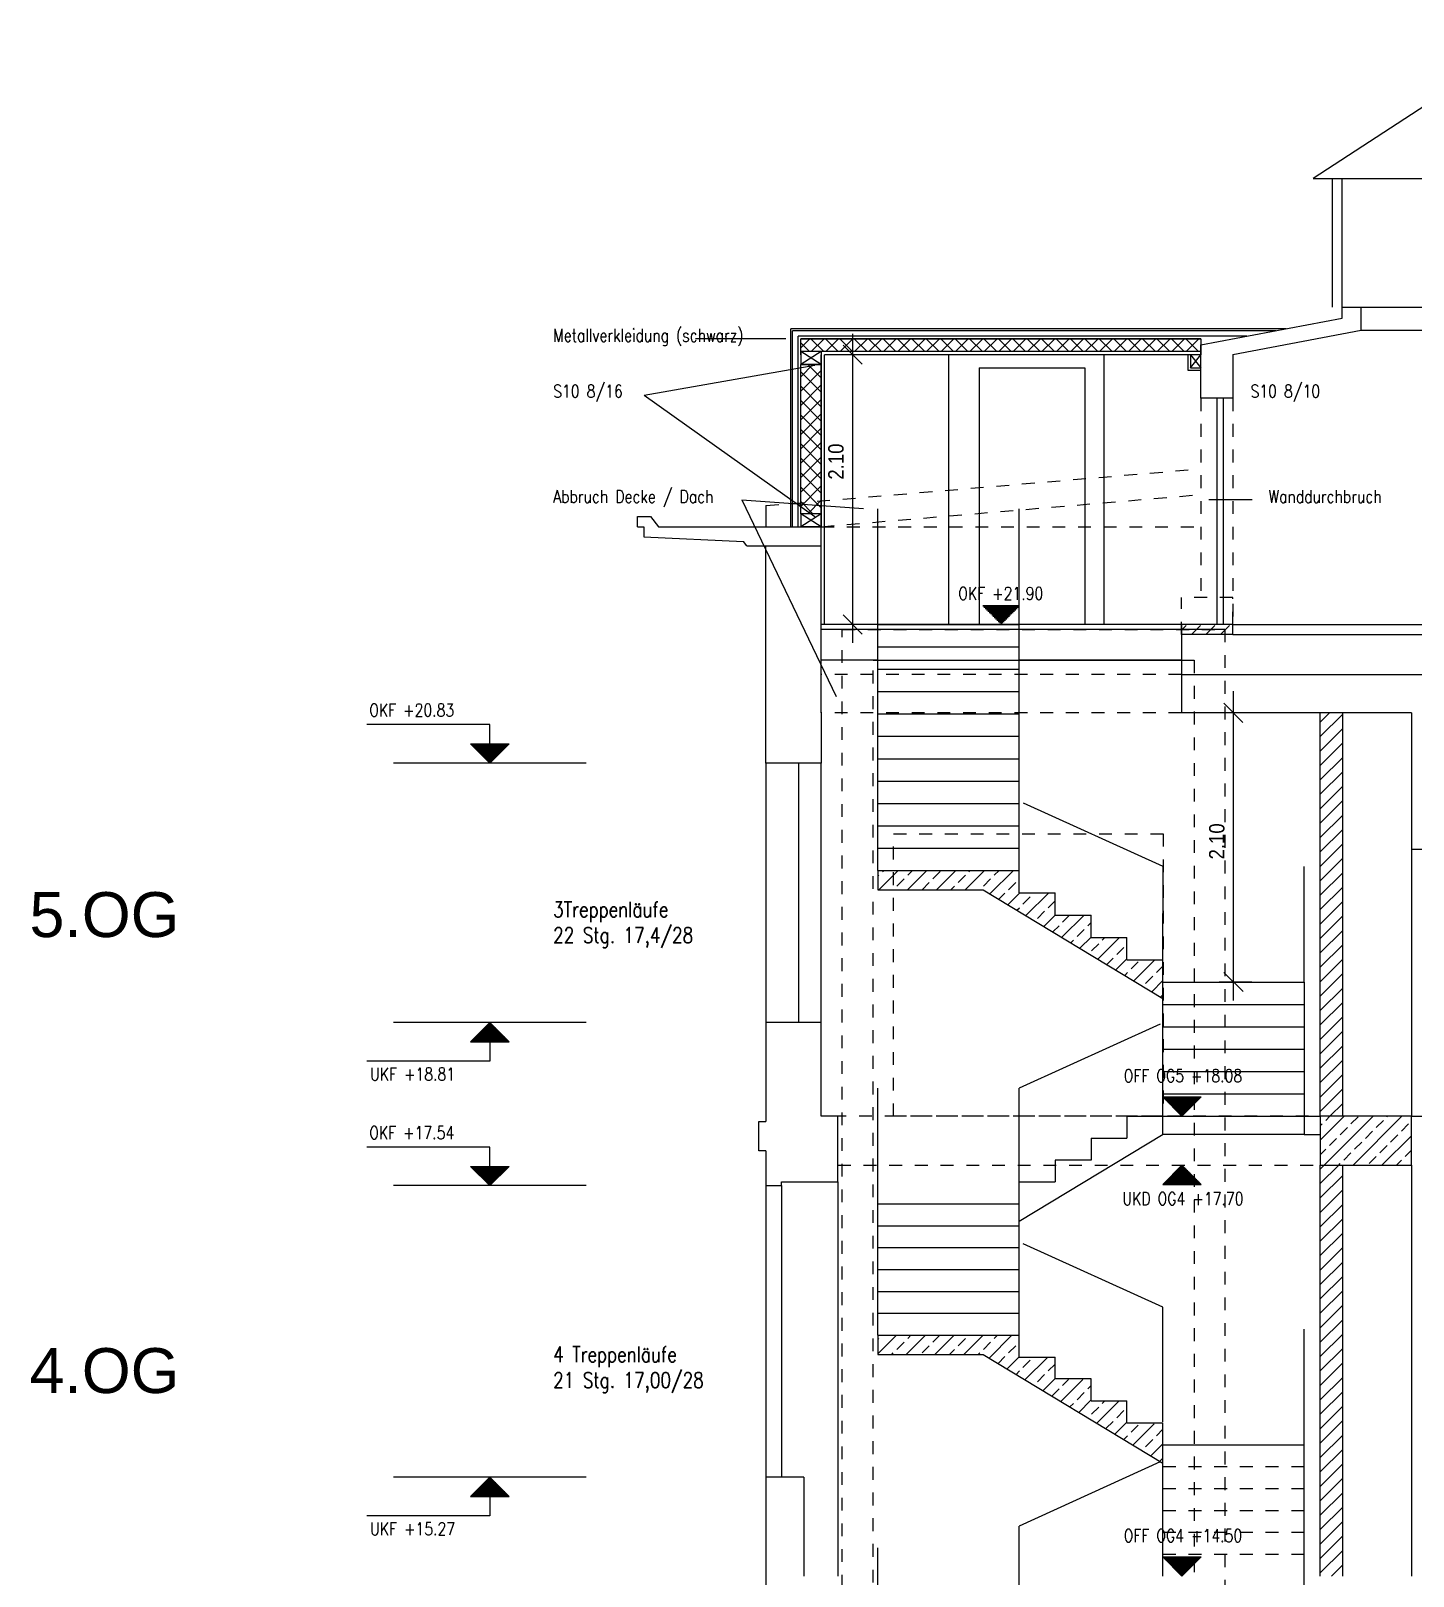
# Model space of a CAD drawing. Header units: metres. Extents: x -3551 to -3431, y -171 to 134.
# Drawn here: x -3517.91 to -3507.15, y 118.78 to 130.81 of the extents above; entities that cross this region are included whole.
import ezdxf
from ezdxf.enums import TextEntityAlignment as Align

# ---------------------------------------------------------------- set-up
doc = ezdxf.new("R2010")
doc.units = ezdxf.units.M
doc.header["$LTSCALE"] = 0.01
for name, pattern in [('DASHED', [0]), ('DOT', [0]), ('STRICHLINIE', [0.75, 0.5, -0.25])]:
    doc.linetypes.add(name, pattern=pattern)
for name, color, linetype in [('A_abriss', 44, 'STRICHLINIE'), ('A_ansicht', 9, 'CONTINUOUS'), ('A_Aufzug', 3, 'CONTINUOUS'), ('A_bemaßung', 7, 'CONTINUOUS'), ('A_FUßBODEN', 2, 'CONTINUOUS'), ('A_NEU_BEMAßUNG', 2, 'CONTINUOUS'), ('A_poly', 255, 'CONTINUOUS'), ('A_schraffur', 10, 'CONTINUOUS'), ('A_STB', 4, 'CONTINUOUS'), ('A_text', 2, 'CONTINUOUS'), ('A_treppe', 3, 'CONTINUOUS'), ('A_treppe_V2', 3, 'CONTINUOUS'), ('A_TROCKENBAU', 2, 'CONTINUOUS'), ('A_türen', 9, 'CONTINUOUS'), ('A_verdeckt', 8, 'CONTINUOUS'), ('A_wände', 6, 'CONTINUOUS')]:
    doc.layers.add(name, color=color, linetype=linetype)
doc.styles.add('ARIAL', font='ARIAL.TTF')
doc.styles.add('BOLDSIMP_FNT', font='TXT', dxfattribs={"height": 1})
doc.styles.add('SIMPLEX', font='simplex.shx', dxfattribs={"width": 0.8, "height": 0.1})

# ---------------------------------------------------------------- blocks, each defined once
blk = doc.blocks.new('G2_1')
at = {"layer": 'A_bemaßung', "color": 7, "linetype": 'Continuous'}
for points in [[(0, 0), (-0.15, 0.15), (0.15, 0.15), (0, 0)], [(-0.14, 0.14), (-0.14, 0.15)], [(-0.13, 0.13), (-0.13, 0.15)], [(-0.12, 0.12), (-0.12, 0.15)], [(-0.11, 0.11), (-0.11, 0.15)], [(-0.1, 0.1), (-0.1, 0.15)], [(-0.09, 0.09), (-0.09, 0.15)], [(-0.08, 0.08), (-0.08, 0.15)], [(-0.07, 0.07), (-0.07, 0.15)], [(-0.06, 0.06), (-0.06, 0.15)], [(-0.05, 0.05), (-0.05, 0.15)], [(-0.04, 0.04), (-0.04, 0.15)], [(-0.03, 0.03), (-0.03, 0.15)], [(-0.02, 0.02), (-0.02, 0.15)], [(-0.01, 0.01), (-0.01, 0.15)], [(0, 0), (0, 0.15)], [(0.01, 0.01), (0.01, 0.15)], [(0.02, 0.02), (0.02, 0.15)], [(0.03, 0.03), (0.03, 0.15)], [(0.04, 0.04), (0.04, 0.15)], [(0.05, 0.05), (0.05, 0.15)], [(0.06, 0.06), (0.06, 0.15)], [(0.07, 0.07), (0.07, 0.15)], [(0.08, 0.08), (0.08, 0.15)], [(0.09, 0.09), (0.09, 0.15)], [(0.1, 0.1), (0.1, 0.15)], [(0.11, 0.11), (0.11, 0.15)], [(0.12, 0.12), (0.12, 0.15)], [(0.13, 0.13), (0.13, 0.15)], [(0.14, 0.14), (0.14, 0.15)]]:
    blk.add_lwpolyline(points, dxfattribs=at)
blk = doc.blocks.new('SLASH1')
at = {"layer": 'A_bemaßung', "color": 2, "linetype": 'Continuous'}
for p, q in [((0.07663, 0.07663), (-0.07319, -0.07319)), ((0, -0.14068), (0, 0.11466))]:
    blk.add_line(p, q, dxfattribs=at)
blk = doc.blocks.new('A$C5F7265A0')
at = {"layer": 'A_bemaßung', "color": 7, "rotation": 90}
blk.add_blockref('SLASH1', (0.115, 0.073), dxfattribs=at)

msp = doc.modelspace()

# ---------------------------------------------------------------- hatches: boundary and pattern name
at = {"layer": 'A_schraffur'}
h = msp.add_hatch(dxfattribs=at)
h.set_pattern_fill('ANSI37', color=256, scale=0.025, style=0)
h.paths.add_polyline_path([(-3511.91666, 128.41307), (-3508.80169, 128.41307), (-3508.80169, 128.31304), (-3511.91666, 128.31304)])
h.paths.add_polyline_path([(-3511.91666, 128.21307), (-3511.75666, 128.21307), (-3511.75667, 127.05007), (-3511.91667, 127.05007)])
at = {"layer": 'A_schraffur', "linetype": 'Continuous'}
h = msp.add_hatch(dxfattribs=at)
h.set_pattern_fill('ANSI31', color=256, scale=0.025, style=0)
h.paths.add_polyline_path([(-3508.95169, 126.18007), (-3508.55169, 126.18007), (-3508.55169, 126.11007), (-3508.95169, 126.11007)])
at = {"layer": 'A_schraffur'}
h = msp.add_hatch(dxfattribs=at)
h.set_pattern_fill('ANSI31', color=256, scale=0.025, style=0)
h.paths.add_polyline_path([(-3507.69613, 125.50007), (-3507.87113, 125.50007), (-3507.87113, 122.36007), (-3507.69613, 122.36007)])
h = msp.add_hatch(dxfattribs=at)
h.set_pattern_fill('ANSI33', color=10, scale=0.025, style=0)
h.paths.add_polyline_path([(-3509.37596, 123.75207), (-3509.65596, 123.75207), (-3509.65596, 123.92607), (-3509.93596, 123.92607), (-3509.93596, 124.10007), (-3510.2161, 124.10007), (-3510.2161, 124.27407), (-3511.31609, 124.27407), (-3511.31609, 124.12407), (-3510.4961, 124.12407), (-3509.09614, 123.2771), (-3509.09614, 123.57807), (-3509.37596, 123.57807)])
h = msp.add_hatch(dxfattribs=at)
h.set_pattern_fill('ANSI33', color=256, scale=0.025, style=0)
h.paths.add_polyline_path([(-3507.87113, 122.36007), (-3507.87113, 121.98007), (-3507.16168, 121.98007), (-3507.16168, 122.36007)])
h = msp.add_hatch(dxfattribs=at)
h.set_pattern_fill('ANSI31', color=256, scale=0.025, style=0)
h.paths.add_polyline_path([(-3507.87113, 118.78007), (-3507.69613, 118.78007), (-3507.69613, 121.98007), (-3507.87113, 121.98007)])
h = msp.add_hatch(dxfattribs=at)
h.set_pattern_fill('ANSI33', color=10, scale=0.025, style=0)
h.set_pattern_definition([(45, (-1e-12, 7.1696), (-0.1122532015, 0.1122532015), []), (45, (0.11225, 7.1696), (-0.1122532015, 0.1122532015), [0.079375, -0.0396875])])
h.paths.add_polyline_path([(-3509.09615, 119.6586), (-3509.09615, 119.96597), (-3509.37615, 119.96597), (-3509.37615, 120.13837), (-3509.65615, 120.13837), (-3509.65615, 120.31077), (-3509.93615, 120.31077), (-3509.93615, 120.48317), (-3510.21615, 120.48317), (-3510.21616, 120.65557), (-3511.31609, 120.65557), (-3511.31609, 120.50557), (-3510.4961, 120.50557)])

# ---------------------------------------------------------------- linework, layer by layer
at = {"layer": 'A_abriss'}
for p, q in [((-3508.80169, 127.95007), (-3508.80169, 126.40007)), ((-3508.55169, 127.95007), (-3508.55169, 126.18807, 0)), ((-3508.95169, 125.80007), (-3511.75667, 125.80007)), ((-3508.95169, 125.50007), (-3511.75667, 125.50007)), ((-3507.16168, 122.36007), (-3511.62667, 122.36007)), ((-3511.62667, 121.98007), (-3507.16168, 121.98007))]:
    msp.add_line(p, q, dxfattribs=at)
at = {"layer": 'A_abriss', "linetype": 'STRICHLINIE'}
for p, q in [((-3512.18667, 127.11441), (-3508.81855, 127.39936)), ((-3511.75667, 126.95007), (-3508.80169, 127.20007)), ((-3508.95169, 126.11007), (-3508.95169, 126.40007)), ((-3508.55169, 126.40007), (-3508.95169, 126.40007)), ((-3508.55169, 126.18807, 0), (-3508.55169, 126.40007))]:
    msp.add_line(p, q, dxfattribs=at)
at = {"layer": 'A_abriss', "linetype": 'Continuous'}
msp.add_line((-3512.18667, 127.11441), (-3512.18667, 126.95007), dxfattribs=at)
at = {"layer": 'A_ansicht', "linetype": 'Continuous'}
for p, q in [((-3506.16669, 130.81007), (-3507.92669, 129.66007)), ((-3507.92669, 129.66007), (-3503.40669, 129.66007)), ((-3507.77669, 128.66007), (-3507.77669, 129.66007)), ((-3507.70169, 128.66007), (-3507.70169, 129.66007)), ((-3507.55169, 128.66007), (-3503.78169, 128.66007)), ((-3507.55169, 128.48007), (-3503.78169, 128.48007))]:
    msp.add_line(p, q, dxfattribs=at)
at = {"layer": 'A_ansicht'}
for p, q in [((-3511.99453, 126.95007), (-3511.99453, 128.49095, 0)), ((-3508.13755, 128.4909, 0), (-3511.99453, 128.49095, 0)), ((-3508.2165, 128.4759, 0), (-3511.97953, 128.47595, 0)), ((-3511.97953, 126.95007), (-3511.97953, 128.47595, 0)), ((-3510.76542, 128.28806, 0), (-3510.76542, 126.18807, 0)), ((-3509.55647, 128.28805, 0), (-3509.55649, 126.18805, 0)), ((-3510.52674, 128.18807, 0), (-3510.52674, 126.18807, 0)), ((-3510.52674, 128.18807, 0), (-3509.7028, 128.18806, 0)), ((-3509.7028, 128.18806, 0), (-3509.70282, 126.18805, 0)), ((-3511.31609, 126.18807), (-3511.31609, 127.08807)), ((-3510.2161, 126.18807), (-3510.2161, 127.08807)), ((-3509.09289, 124.30407), (-3510.18115, 124.79786, 0)), ((-3509.09614, 123.57807, 0), (-3509.09289, 124.30407)), ((-3507.99616, 123.40407, 0), (-3507.99616, 124.30407, 0)), ((-3509.1163, 123.07747, 0), (-3510.21603, 122.57847, 0)), ((-3511.31609, 121.67857), (-3511.31609, 122.57857)), ((-3510.21603, 121.67847, 0), (-3510.21603, 122.57847, 0)), ((-3507.99614, 122.36131, 0), (-3507.87113, 122.36007)), ((-3507.99614, 122.21847, 0), (-3507.87113, 122.21847)), ((-3509.09599, 120.87357, 0), (-3510.18425, 121.36736, 0)), ((-3509.09609, 119.98125), (-3509.09599, 120.87357, 0)), ((-3507.99614, 119.80297, 0), (-3507.99614, 120.70297, 0)), ((-3509.11628, 119.66897, 0), (-3510.21601, 119.16997, 0)), ((-3510.21601, 118.26997, 0), (-3510.21601, 119.16997, 0)), ((-3511.31609, 118.09997), (-3511.31609, 118.99997))]:
    msp.add_line(p, q, dxfattribs=at)
at = {"layer": 'A_ansicht', "color": 9, "linetype": 'Continuous'}
for p, q in [((-3512.18667, 125.11007), (-3512.18667, 123.09007)), ((-3511.93166, 123.09007), (-3511.93166, 125.11007)), ((-3511.75667, 123.09007), (-3511.75667, 125.11007)), ((-3507.16168, 124.44007), (-3507.16168, 122.36007)), ((-3512.18667, 121.82007), (-3512.18667, 119.55007)), ((-3512.06668, 121.82007), (-3512.06668, 119.55007)), ((-3511.62667, 121.85007), (-3511.62667, 118.78007))]:
    msp.add_line(p, q, dxfattribs=at)
at = {"layer": 'A_Aufzug', "color": 7, "linetype": 'Continuous'}
for p, q in [((-3508.61289, 126.15004), (-3511.59289, 126.15004)), ((-3511.35289, 125.91007), (-3508.85289, 125.91007))]:
    msp.add_line(p, q, dxfattribs=at)
at = {"layer": 'A_bemaßung', "color": 7, "linetype": 'Continuous'}
for p, q in [((-3513.58667, 125.11007), (-3515.08667, 125.11007)), ((-3513.58667, 123.09007), (-3515.08667, 123.09007)), ((-3513.58667, 121.82007), (-3515.08667, 121.82007)), ((-3513.58667, 119.55007), (-3515.08667, 119.55007))]:
    msp.add_line(p, q, dxfattribs=at)
at = {"layer": 'A_bemaßung', "color": 7, "linetype": 'Continuous', "elevation": 0}
for points in [[(-3510.49418, 126.32807), (-3510.49418, 126.33807)], [(-3510.48418, 126.31807), (-3510.48418, 126.33807)], [(-3510.47418, 126.30807), (-3510.47418, 126.33807)], [(-3510.46418, 126.29807), (-3510.46418, 126.33807)], [(-3510.45418, 126.28807), (-3510.45418, 126.33807)], [(-3510.44418, 126.27807), (-3510.44418, 126.33807)], [(-3510.43418, 126.26807), (-3510.43418, 126.33807)], [(-3510.42418, 126.25807), (-3510.42418, 126.33807)], [(-3510.41418, 126.24807), (-3510.41418, 126.33807)], [(-3510.40418, 126.23807), (-3510.40418, 126.33807)], [(-3510.39418, 126.22807), (-3510.39418, 126.33807)], [(-3510.38418, 126.21807), (-3510.38418, 126.33807)], [(-3510.37418, 126.20807), (-3510.37418, 126.33807)], [(-3510.36418, 126.19807), (-3510.36418, 126.33807)], [(-3510.35418, 126.18807), (-3510.35418, 126.33807)], [(-3510.34418, 126.19807), (-3510.34418, 126.33807)], [(-3510.33418, 126.20807), (-3510.33418, 126.33807)], [(-3510.32418, 126.21807), (-3510.32418, 126.33807)], [(-3510.31418, 126.22807), (-3510.31418, 126.33807)], [(-3510.30418, 126.23807), (-3510.30418, 126.33807)], [(-3510.29418, 126.24807), (-3510.29418, 126.33807)], [(-3510.28418, 126.25807), (-3510.28418, 126.33807)], [(-3510.27418, 126.26807), (-3510.27418, 126.33807)], [(-3510.26418, 126.27807), (-3510.26418, 126.33807)], [(-3510.25418, 126.28807), (-3510.25418, 126.33807)], [(-3510.24418, 126.29807), (-3510.24418, 126.33807)], [(-3510.23418, 126.30807), (-3510.23418, 126.33807)], [(-3510.22418, 126.31807), (-3510.22418, 126.33807)], [(-3510.21418, 126.32807), (-3510.21418, 126.33807)]]:
    msp.add_lwpolyline(points, dxfattribs=at)
at = {"layer": 'A_bemaßung', "color": 7, "linetype": 'Continuous'}
for points in [[(-3514.33667, 125.11007), (-3514.48667, 125.26007), (-3514.18667, 125.26007), (-3514.33667, 125.11007), (-3514.33667, 125.41007), (-3515.2938, 125.41007)], [(-3514.47667, 125.25007), (-3514.47667, 125.26007)], [(-3514.46667, 125.24007), (-3514.46667, 125.26007)], [(-3514.45667, 125.23007), (-3514.45667, 125.26007)], [(-3514.44667, 125.22007), (-3514.44667, 125.26007)], [(-3514.43667, 125.21007), (-3514.43667, 125.26007)], [(-3514.42667, 125.20007), (-3514.42667, 125.26007)], [(-3514.41667, 125.19007), (-3514.41667, 125.26007)], [(-3514.40667, 125.18007), (-3514.40667, 125.26007)], [(-3514.39667, 125.17007), (-3514.39667, 125.26007)], [(-3514.38667, 125.16007), (-3514.38667, 125.26007)], [(-3514.37667, 125.15007), (-3514.37667, 125.26007)], [(-3514.36667, 125.14007), (-3514.36667, 125.26007)], [(-3514.35667, 125.13007), (-3514.35667, 125.26007)], [(-3514.34667, 125.12007), (-3514.34667, 125.26007)], [(-3514.33667, 125.11007), (-3514.33667, 125.26007)], [(-3514.32667, 125.12007), (-3514.32667, 125.26007)], [(-3514.31667, 125.13007), (-3514.31667, 125.26007)], [(-3514.30667, 125.14007), (-3514.30667, 125.26007)], [(-3514.29667, 125.15007), (-3514.29667, 125.26007)], [(-3514.28667, 125.16007), (-3514.28667, 125.26007)], [(-3514.27667, 125.17007), (-3514.27667, 125.26007)], [(-3514.26667, 125.18007), (-3514.26667, 125.26007)], [(-3514.25667, 125.19007), (-3514.25667, 125.26007)], [(-3514.24667, 125.20007), (-3514.24667, 125.26007)], [(-3514.23667, 125.21007), (-3514.23667, 125.26007)], [(-3514.22667, 125.22007), (-3514.22667, 125.26007)], [(-3514.21667, 125.23007), (-3514.21667, 125.26007)], [(-3514.20667, 125.24007), (-3514.20667, 125.26007)], [(-3514.19667, 125.25007), (-3514.19667, 125.26007)], [(-3514.33667, 123.09007), (-3514.48667, 122.94007), (-3514.18667, 122.94007), (-3514.33667, 123.09007), (-3514.33667, 122.79007), (-3515.2938, 122.79007)], [(-3514.35667, 123.07007), (-3514.35667, 122.94007)], [(-3514.34667, 123.08007), (-3514.34667, 122.94007)], [(-3514.33667, 123.09007), (-3514.33667, 122.94007)], [(-3514.32667, 123.08007), (-3514.32667, 122.94007)], [(-3514.31667, 123.07007), (-3514.31667, 122.94007)], [(-3514.47667, 122.95007), (-3514.47667, 122.94007)], [(-3514.46667, 122.96007), (-3514.46667, 122.94007)], [(-3514.45667, 122.97007), (-3514.45667, 122.94007)], [(-3514.44667, 122.98007), (-3514.44667, 122.94007)], [(-3514.43667, 122.99007), (-3514.43667, 122.94007)], [(-3514.42667, 123.00007), (-3514.42667, 122.94007)], [(-3514.41667, 123.01007), (-3514.41667, 122.94007)], [(-3514.40667, 123.02007), (-3514.40667, 122.94007)], [(-3514.39667, 123.03007), (-3514.39667, 122.94007)], [(-3514.38667, 123.04007), (-3514.38667, 122.94007)], [(-3514.37667, 123.05007), (-3514.37667, 122.94007)], [(-3514.36667, 123.06007), (-3514.36667, 122.94007)], [(-3514.30667, 123.06007), (-3514.30667, 122.94007)], [(-3514.29667, 123.05007), (-3514.29667, 122.94007)], [(-3514.28667, 123.04007), (-3514.28667, 122.94007)], [(-3514.27667, 123.03007), (-3514.27667, 122.94007)], [(-3514.26667, 123.02007), (-3514.26667, 122.94007)], [(-3514.25667, 123.01007), (-3514.25667, 122.94007)], [(-3514.24667, 123.00007), (-3514.24667, 122.94007)], [(-3514.23667, 122.99007), (-3514.23667, 122.94007)], [(-3514.22667, 122.98007), (-3514.22667, 122.94007)], [(-3514.21667, 122.97007), (-3514.21667, 122.94007)], [(-3514.20667, 122.96007), (-3514.20667, 122.94007)], [(-3514.19667, 122.95007), (-3514.19667, 122.94007)], [(-3514.33667, 121.82007), (-3514.48667, 121.97007), (-3514.18667, 121.97007), (-3514.33667, 121.82007), (-3514.33667, 122.12007), (-3515.2938, 122.12007)], [(-3514.47667, 121.96007), (-3514.47667, 121.97007)], [(-3514.46667, 121.95007), (-3514.46667, 121.97007)], [(-3514.45667, 121.94007), (-3514.45667, 121.97007)], [(-3514.44667, 121.93007), (-3514.44667, 121.97007)], [(-3514.43667, 121.92007), (-3514.43667, 121.97007)], [(-3514.42667, 121.91007), (-3514.42667, 121.97007)], [(-3514.41667, 121.90007), (-3514.41667, 121.97007)], [(-3514.40667, 121.89007), (-3514.40667, 121.97007)], [(-3514.39667, 121.88007), (-3514.39667, 121.97007)], [(-3514.38667, 121.87007), (-3514.38667, 121.97007)], [(-3514.37667, 121.86007), (-3514.37667, 121.97007)], [(-3514.36667, 121.85007), (-3514.36667, 121.97007)], [(-3514.35667, 121.84007), (-3514.35667, 121.97007)], [(-3514.34667, 121.83007), (-3514.34667, 121.97007)], [(-3514.33667, 121.82007), (-3514.33667, 121.97007)], [(-3514.32667, 121.83007), (-3514.32667, 121.97007)], [(-3514.31667, 121.84007), (-3514.31667, 121.97007)], [(-3514.30667, 121.85007), (-3514.30667, 121.97007)], [(-3514.29667, 121.86007), (-3514.29667, 121.97007)], [(-3514.28667, 121.87007), (-3514.28667, 121.97007)], [(-3514.27667, 121.88007), (-3514.27667, 121.97007)], [(-3514.26667, 121.89007), (-3514.26667, 121.97007)], [(-3514.25667, 121.90007), (-3514.25667, 121.97007)], [(-3514.24667, 121.91007), (-3514.24667, 121.97007)], [(-3514.23667, 121.92007), (-3514.23667, 121.97007)], [(-3514.22667, 121.93007), (-3514.22667, 121.97007)], [(-3514.21667, 121.94007), (-3514.21667, 121.97007)], [(-3514.20667, 121.95007), (-3514.20667, 121.97007)], [(-3514.19667, 121.96007), (-3514.19667, 121.97007)], [(-3514.33667, 119.55007), (-3514.48667, 119.40007), (-3514.18667, 119.40007), (-3514.33667, 119.55007), (-3514.33667, 119.25007), (-3515.2938, 119.25007)], [(-3514.42667, 119.46007), (-3514.42667, 119.40007)], [(-3514.41667, 119.47007), (-3514.41667, 119.40007)], [(-3514.40667, 119.48007), (-3514.40667, 119.40007)], [(-3514.39667, 119.49007), (-3514.39667, 119.40007)], [(-3514.38667, 119.50007), (-3514.38667, 119.40007)], [(-3514.37667, 119.51007), (-3514.37667, 119.40007)], [(-3514.36667, 119.52007), (-3514.36667, 119.40007)], [(-3514.35667, 119.53007), (-3514.35667, 119.40007)], [(-3514.34667, 119.54007), (-3514.34667, 119.40007)], [(-3514.33667, 119.55007), (-3514.33667, 119.40007)], [(-3514.32667, 119.54007), (-3514.32667, 119.40007)], [(-3514.31667, 119.53007), (-3514.31667, 119.40007)], [(-3514.30667, 119.52007), (-3514.30667, 119.40007)], [(-3514.29667, 119.51007), (-3514.29667, 119.40007)], [(-3514.28667, 119.50007), (-3514.28667, 119.40007)], [(-3514.27667, 119.49007), (-3514.27667, 119.40007)], [(-3514.26667, 119.48007), (-3514.26667, 119.40007)], [(-3514.25667, 119.47007), (-3514.25667, 119.40007)], [(-3514.24667, 119.46007), (-3514.24667, 119.40007)], [(-3514.47667, 119.41007), (-3514.47667, 119.40007)], [(-3514.46667, 119.42007), (-3514.46667, 119.40007)], [(-3514.45667, 119.43007), (-3514.45667, 119.40007)], [(-3514.44667, 119.44007), (-3514.44667, 119.40007)], [(-3514.43667, 119.45007), (-3514.43667, 119.40007)], [(-3514.23667, 119.45007), (-3514.23667, 119.40007)], [(-3514.22667, 119.44007), (-3514.22667, 119.40007)], [(-3514.21667, 119.43007), (-3514.21667, 119.40007)], [(-3514.20667, 119.42007), (-3514.20667, 119.40007)], [(-3514.19667, 119.41007), (-3514.19667, 119.40007)]]:
    msp.add_lwpolyline(points, dxfattribs=at)
at = {"layer": 'A_FUßBODEN', "linetype": 'Continuous'}
msp.add_line((-3508.95169, 126.18804, 0), (-3511.75667, 126.18807, 0), dxfattribs=at)
at = {"layer": 'A_FUßBODEN'}
msp.add_line((-3508.55169, 126.18807, 0), (-3502.78169, 126.18807), dxfattribs=at)
at = {"layer": 'A_NEU_BEMAßUNG'}
for p, q in [((-3511.51158, 126.04576), (-3511.51158, 128.45234)), ((-3508.54612, 123.26176, 0), (-3508.54612, 125.66834, 0))]:
    msp.add_line(p, q, dxfattribs=at)
at = {"layer": 'A_poly', "elevation": 0}
for points in [[(-3511.91666, 128.41307), (-3508.80169, 128.41307), (-3508.80169, 128.31304), (-3511.91666, 128.31304)], [(-3511.91666, 128.21307), (-3511.75666, 128.21307), (-3511.75667, 127.05007), (-3511.91667, 127.05007)]]:
    msp.add_lwpolyline(points, close=True, dxfattribs=at)
at = {"layer": 'A_STB'}
for p, q in [((-3511.31609, 126.15004), (-3511.75667, 126.15004)), ((-3508.94539, 126.15004), (-3510.2161, 126.15004)), ((-3511.31609, 125.91007), (-3511.75667, 125.91007)), ((-3508.95169, 125.91007), (-3510.2161, 125.91007)), ((-3507.16168, 122.36007), (-3507.87113, 122.36007)), ((-3507.87113, 122.36007), (-3507.87113, 121.98007)), ((-3507.87113, 121.98007), (-3507.16168, 121.98007))]:
    msp.add_line(p, q, dxfattribs=at)
at = {"layer": 'A_text'}
for p, q in [((-3512.73662, 128.41494), (-3512.03167, 128.41494, 0)), ((-3513.1358, 127.97289), (-3511.80666, 128.20807, 0)), ((-3513.1358, 127.97289), (-3511.80667, 127.03007)), ((-3512.37497, 127.15951), (-3511.42808, 127.09075)), ((-3512.37497, 127.15951), (-3511.63959, 125.62802)), ((-3508.402, 127.15951), (-3508.73735, 127.15951))]:
    msp.add_line(p, q, dxfattribs=at)
at = {"layer": 'A_treppe', "linetype": 'Continuous'}
msp.add_line((-3508.95169, 125.80007), (-3508.95169, 125.50007), dxfattribs=at)
at = {"layer": 'A_treppe_V2', "color": 10}
for p, q in [((-3511.31609, 124.27407), (-3511.31609, 126.18807)), ((-3511.31609, 126.18807), (-3510.2161, 126.18807, 0)), ((-3510.2161, 124.10007), (-3510.2161, 126.18807)), ((-3511.31609, 126.01407), (-3510.21609, 126.01407, 0)), ((-3511.31609, 125.84007), (-3510.21609, 125.84007, 0)), ((-3511.31609, 125.66607), (-3510.21609, 125.66607, 0)), ((-3511.31609, 125.49207), (-3510.21609, 125.49207, 0)), ((-3511.31609, 125.31807), (-3510.21609, 125.31807, 0)), ((-3511.31609, 125.14407), (-3510.21609, 125.14407, 0)), ((-3511.31609, 124.97007), (-3510.21609, 124.97007, 0)), ((-3511.31609, 124.79607), (-3510.21609, 124.79607, 0)), ((-3511.31609, 124.62207), (-3510.21609, 124.62207, 0)), ((-3511.31609, 124.44807), (-3510.21609, 124.44807, 0)), ((-3511.31609, 124.27407), (-3510.21609, 124.27407, 0)), ((-3511.31609, 124.27407), (-3511.31609, 124.12407, 0)), ((-3511.31609, 124.12407, 0), (-3510.4961, 124.12407, 0)), ((-3510.4961, 124.12407, 0), (-3509.0961, 123.27707, 0)), ((-3510.2161, 124.10007), (-3509.93596, 124.10007, 0)), ((-3509.93596, 123.92607, 0), (-3509.93596, 124.10007, 0)), ((-3509.93596, 123.92607, 0), (-3509.65596, 123.92607, 0)), ((-3509.65596, 123.75207, 0), (-3509.65596, 123.92607, 0)), ((-3509.65596, 123.75207, 0), (-3509.37596, 123.75207, 0)), ((-3509.37596, 123.57807, 0), (-3509.37596, 123.75207, 0)), ((-3509.37596, 123.57807, 0), (-3509.09614, 123.57807, 0)), ((-3509.09614, 122.36037, 0), (-3509.09614, 123.57807, 0)), ((-3509.09614, 123.40407), (-3507.99614, 123.40407, 0)), ((-3507.99614, 123.40407, 0), (-3507.99614, 122.21847, 0)), ((-3509.09614, 123.23007), (-3507.99614, 123.23007, 0)), ((-3509.09614, 123.05607), (-3507.99614, 123.05607, 0)), ((-3509.09614, 122.88207), (-3507.99614, 122.88207, 0)), ((-3509.09614, 122.70807), (-3507.99614, 122.70807, 0)), ((-3509.09614, 122.53407), (-3507.99614, 122.53407, 0)), ((-3509.37596, 122.36027, 0), (-3509.09614, 122.36037, 0)), ((-3509.37596, 122.36037, 0), (-3509.37596, 122.18984, 0)), ((-3509.09614, 122.36092, 0), (-3507.99614, 122.36131, 0)), ((-3509.09614, 122.21847, 0), (-3509.09614, 122.36092, 0)), ((-3507.99614, 122.36007, 0), (-3507.99614, 122.36131, 0)), ((-3509.09453, 122.21847, 0), (-3510.21618, 121.53987, 0)), ((-3509.65596, 122.19037, 0), (-3509.65596, 122.01932, 0)), ((-3509.65596, 122.18977, 0), (-3509.37596, 122.18984, 0)), ((-3507.99644, 122.21847, 0), (-3509.09453, 122.21847, 0)), ((-3509.93596, 122.01932, 0), (-3509.93596, 121.84879, 0)), ((-3509.65596, 122.01932, 0), (-3509.93596, 122.01932, 0)), ((-3510.21614, 121.84877), (-3509.93596, 121.84879, 0)), ((-3510.21589, 120.48517), (-3510.21614, 121.84877)), ((-3511.31609, 120.65557), (-3511.31609, 121.67857)), ((-3511.31609, 121.67857), (-3510.21603, 121.67847, 0)), ((-3511.31609, 121.50807), (-3510.21604, 121.50797, 0)), ((-3511.31606, 121.33757), (-3510.21606, 121.33747, 0)), ((-3511.31607, 121.16707), (-3510.21607, 121.16697, 0)), ((-3511.31609, 120.99657), (-3510.21609, 120.99647, 0)), ((-3511.3161, 120.82607), (-3510.2161, 120.82597, 0)), ((-3511.31609, 120.65557), (-3510.21612, 120.65547, 0)), ((-3511.31609, 120.65557), (-3511.31609, 120.50557, 0)), ((-3511.31609, 120.50557, 0), (-3510.4961, 120.50557, 0)), ((-3510.4961, 120.50557, 0), (-3509.0961, 119.65857, 0)), ((-3510.21609, 120.48517), (-3509.93596, 120.48515, 0)), ((-3509.93596, 120.31462, 0), (-3509.93596, 120.48515, 0)), ((-3509.65596, 120.31462, 0), (-3509.93596, 120.31462, 0)), ((-3509.65596, 120.14357, 0), (-3509.65596, 120.31462, 0)), ((-3509.65596, 120.14417, 0), (-3509.37596, 120.1441, 0)), ((-3509.37596, 119.97357, 0), (-3509.37596, 120.1441, 0)), ((-3509.37596, 119.97367, 0), (-3509.09614, 119.97357, 0)), ((-3509.09614, 118.78007, 0), (-3509.09614, 119.97357, 0)), ((-3509.09605, 119.80307, 0), (-3507.99614, 119.80297, 0)), ((-3507.99614, 118.63967, 0), (-3507.99614, 119.80297, 0))]:
    msp.add_line(p, q, dxfattribs=at)
at = {"layer": 'A_treppe_V2'}
msp.add_line((-3508.97115, 122.35987), (-3507.97114, 122.35987), dxfattribs=at)
at = {"layer": 'A_treppe_V2', "color": 10, "linetype": 'STRICHLINIE'}
for p, q in [((-3509.09606, 119.63257, 0), (-3507.99606, 119.63247, 0)), ((-3509.09608, 119.46207, 0), (-3507.99608, 119.46197, 0)), ((-3509.09609, 119.29157, 0), (-3507.99609, 119.29147, 0)), ((-3509.09611, 119.12107, 0), (-3507.99611, 119.12097, 0)), ((-3509.09612, 118.95057, 0), (-3507.99612, 118.95047, 0))]:
    msp.add_line(p, q, dxfattribs=at)
at = {"layer": 'A_TROCKENBAU'}
for p, q in [((-3511.93667, 126.95007), (-3511.93666, 128.43307, 0)), ((-3508.80169, 128.38804, 0), (-3508.80169, 128.28804, 0)), ((-3511.75667, 126.95007), (-3511.75666, 128.28807, 0)), ((-3511.73168, 126.18807, 0), (-3511.73166, 128.28807, 0)), ((-3511.91667, 127.05007, 0), (-3511.91666, 128.21307, 0))]:
    msp.add_line(p, q, dxfattribs=at)
at = {"layer": 'A_TROCKENBAU', "linetype": 'Continuous'}
for p, q in [((-3508.44213, 128.43303, 0), (-3511.93666, 128.43307, 0)), ((-3508.80169, 128.41304, 0), (-3511.91666, 128.41307, 0)), ((-3511.91666, 128.28807, 0), (-3511.91666, 128.38807, 0)), ((-3508.80169, 128.31304, 0), (-3511.85666, 128.31307, 0)), ((-3508.80169, 128.28804, 0), (-3511.73166, 128.28807, 0)), ((-3508.90169, 128.28804, 0), (-3508.90169, 128.16804, 0)), ((-3508.90169, 128.16804, 0), (-3508.80169, 128.16804))]:
    msp.add_line(p, q, dxfattribs=at)
at = {"layer": 'A_türen', "linetype": 'Continuous'}
for p, q in [((-3508.67669, 127.95007), (-3508.67669, 126.18807, 0)), ((-3508.62669, 127.95007), (-3508.62669, 126.18807, 0))]:
    msp.add_line(p, q, dxfattribs=at)
at = {"layer": 'A_verdeckt', "linetype": 'STRICHLINIE'}
msp.add_line((-3511.75667, 126.95007), (-3508.80169, 126.95007), dxfattribs=at)
for points in [[(-3511.59289, 126.15004), (-3508.61289, 126.15004), (-3508.61289, 99.49007), (-3511.59289, 99.49007)], [(-3511.35289, 125.91007), (-3508.85289, 125.91007), (-3508.85289, 99.73007), (-3511.35289, 99.73007)], [(-3511.19289, 124.56007), (-3509.09289, 124.56007), (-3509.09289, 122.36007), (-3511.19289, 122.36007)]]:
    msp.add_lwpolyline(points, close=True, dxfattribs=at)
at = {"layer": 'A_wände', "linetype": 'Continuous'}
for p, q in [((-3507.70169, 128.66007), (-3507.55169, 128.66007)), ((-3507.70169, 128.57372), (-3507.70169, 128.66007)), ((-3507.55169, 128.48007), (-3507.55169, 128.66007)), ((-3508.80169, 128.36472), (-3507.70169, 128.57372)), ((-3508.80169, 127.95007), (-3508.80169, 128.36472)), ((-3508.55169, 128.29007), (-3507.55169, 128.48007)), ((-3508.55169, 128.29007), (-3508.55169, 127.95007)), ((-3508.55169, 127.95007), (-3508.80169, 127.95007)), ((-3513.18667, 126.95007), (-3513.18667, 127.03007)), ((-3513.18667, 127.03007), (-3513.08667, 127.03007)), ((-3513.18667, 126.95007), (-3513.13667, 126.95007)), ((-3513.13667, 126.95007), (-3513.13667, 126.87007)), ((-3513.08667, 127.03007), (-3513.02304, 126.95007)), ((-3513.02304, 126.95007), (-3511.75667, 126.95007)), ((-3511.75667, 126.75007), (-3511.75667, 126.95007)), ((-3513.13667, 126.87007), (-3512.36167, 126.83507)), ((-3512.33667, 126.80007), (-3512.36167, 126.83507)), ((-3512.33667, 126.80007), (-3511.75667, 126.80007)), ((-3512.18667, 125.80007), (-3512.18667, 126.80007)), ((-3511.75667, 125.80007), (-3511.75667, 126.75007)), ((-3512.18667, 125.11007), (-3512.18667, 126.11007)), ((-3508.95169, 126.18807, 0), (-3508.95169, 126.11007)), ((-3508.55169, 126.18804, 0), (-3508.95169, 126.18804, 0)), ((-3508.55169, 126.11007), (-3508.95169, 126.11007)), ((-3508.95169, 126.11007), (-3508.95169, 125.80007)), ((-3508.55169, 126.11007), (-3508.55169, 126.18807, 0)), ((-3508.55169, 126.11007), (-3502.78169, 126.11007)), ((-3508.95169, 125.80007), (-3499.5767, 125.80007)), ((-3511.75667, 125.50007), (-3511.75667, 125.11007)), ((-3507.16168, 125.50007), (-3508.95169, 125.50007)), ((-3507.87113, 122.36007), (-3507.87113, 125.50007)), ((-3507.69613, 122.36007), (-3507.69613, 125.50007)), ((-3511.75667, 125.11007), (-3512.18667, 125.11007)), ((-3512.18667, 123.09007), (-3512.18667, 122.32007)), ((-3511.75667, 123.09007), (-3512.18667, 123.09007)), ((-3511.75667, 122.36007), (-3511.75667, 123.09007)), ((-3512.18667, 122.09007), (-3512.18667, 121.82007)), ((-3507.87113, 118.78007), (-3507.87113, 121.98007)), ((-3507.69613, 118.78007), (-3507.69613, 121.98007)), ((-3507.16168, 121.98007), (-3507.16168, 118.78007)), ((-3512.18667, 119.55007), (-3512.18667, 118.25007)), ((-3511.89169, 119.55007), (-3512.18667, 119.55007)), ((-3511.89169, 119.55007), (-3511.89169, 118.78007))]:
    msp.add_line(p, q, dxfattribs=at)
at = {"layer": 'A_wände'}
for p, q in [((-3511.91666, 128.31307, 0), (-3511.91666, 128.21307, 0)), ((-3511.75666, 128.31307, 0), (-3511.91666, 128.31307, 0)), ((-3511.75666, 128.31307, 0), (-3511.91666, 128.21307, 0)), ((-3511.75666, 128.21307, 0), (-3511.91666, 128.31307, 0)), ((-3511.75666, 128.31307, 0), (-3511.75666, 128.21307, 0)), ((-3508.80169, 128.28804, 0), (-3508.88169, 128.28804, 0)), ((-3508.88169, 128.28804, 0), (-3508.88169, 128.18804, 0)), ((-3508.88169, 128.28804, 0), (-3508.80169, 128.18804)), ((-3508.88169, 128.18804, 0), (-3508.80169, 128.28804, 0)), ((-3508.80169, 128.18804), (-3508.80169, 128.28804, 0)), ((-3511.75666, 128.21307, 0), (-3511.91666, 128.21307, 0)), ((-3508.88169, 128.18804, 0), (-3508.80169, 128.18804)), ((-3511.91667, 127.05007), (-3511.91667, 126.95007)), ((-3511.75667, 127.05007), (-3511.91667, 127.05007)), ((-3511.75667, 127.05007), (-3511.91667, 126.95007)), ((-3511.75667, 126.95007), (-3511.91667, 127.05007)), ((-3511.75667, 127.05007), (-3511.75667, 126.95007)), ((-3511.75667, 126.95007), (-3511.91667, 126.95007)), ((-3511.75667, 125.50007), (-3511.75667, 125.80007)), ((-3508.95169, 125.80007), (-3508.95169, 125.50007)), ((-3507.16168, 125.50007), (-3507.16168, 124.44007)), ((-3507.16168, 124.44007), (-3506.94169, 124.44007)), ((-3511.62667, 122.36007), (-3511.75667, 122.36007)), ((-3511.62667, 121.98007), (-3511.62667, 122.36007)), ((-3507.16168, 121.98007), (-3507.16168, 122.36007)), ((-3507.16168, 122.36007), (-3506.91671, 122.36007))]:
    msp.add_line(p, q, dxfattribs=at)
at = {"layer": 'A_wände', "linetype": 'Continuous'}
for points in [[(-3512.18667, 122.09007), (-3512.24169, 122.09007), (-3512.24169, 122.32007), (-3512.18667, 122.32007)], [(-3512.18667, 121.82007), (-3512.06668, 121.82007), (-3512.06668, 121.85007), (-3511.62667, 121.85007), (-3511.62667, 121.98007)]]:
    msp.add_lwpolyline(points, dxfattribs=at)

# ---------------------------------------------------------------- block references
at = {"layer": 'A_bemaßung', "color": 7, "rotation": 1.015187933717243e-11}
for p in [(-3508.94752, 122.36007), (-3508.94752, 118.78007)]:
    msp.add_blockref('G2_1', p, dxfattribs=at)
at = {"layer": 'A_bemaßung', "color": 7, "yscale": -1, "rotation": 1.015187933717243e-11}
msp.add_blockref('G2_1', (-3508.94752, 121.98007), dxfattribs=at)
at = {"layer": 'A_NEU_BEMAßUNG'}
for p in [(-3511.62481, 128.21449, 0), (-3511.62483, 126.11488, 0), (-3508.66078, 125.42688, 0), (-3508.65936, 123.33088, 0)]:
    msp.add_blockref('A$C5F7265A0', p, dxfattribs=at)

# ---------------------------------------------------------------- texts
at = {"layer": 'A_bemaßung', "color": 7, "linetype": 'DOT', "style": 'BOLDSIMP_FNT', "width": 0.9}
for p in [(-3511.5463, 127.31648, -3.10589), (-3508.58083, 124.35966, -3.10589)]:
    msp.add_text('2.10', height=0.12, rotation=90, dxfattribs=at).set_placement(p, align=Align.BOTTOM_LEFT)
at = {"layer": 'A_bemaßung', "color": 7, "linetype": 'Continuous', "style": 'SIMPLEX', "width": 0.8}
for s, p in [('OKF +21.90', (-3510.68933, 126.35019, 0)), ('OKF +20.83', (-3515.27586, 125.44208)), ('UKF +18.81', (-3515.26903, 122.60808)), ('OKF +17.54', (-3515.27586, 122.15208)), ('UKF +15.27', (-3515.26903, 119.06808))]:
    msp.add_text(s, height=0.1, dxfattribs=at).set_placement(p, align=Align.BOTTOM_LEFT)
for s, p in [('OFF OG5 +18.08', (-3508.94014, 122.59522)), ('UKD OG4 +17.70', (-3508.94014, 121.63848)), ('OFF OG4 +14.50', (-3508.94014, 119.01522))]:
    msp.add_text(s, height=0.1, dxfattribs=at).set_placement(p, align=Align.BOTTOM_CENTER)
at = {"layer": 'A_text', "color": 2, "linetype": 'DASHED', "style": 'ARIAL'}
for s, p in [('5.OG', (-3517.92163, 123.93007)), ('4.OG', (-3517.92163, 120.38007))]:
    msp.add_text(s, height=0.35, dxfattribs=at).set_placement(p, align=Align.MIDDLE_LEFT)
at = {"layer": 'A_text', "linetype": 'Continuous', "width": 1.4491, "attachment_point": 1, "style": 'SIMPLEX'}
for s, insert, char_height in [('Metallverkleidung (schwarz)', (-3513.84369, 128.49048), 0.1), ('S10 8/16', (-3513.84369, 128.0554), 0.1), ('S10 8/10', (-3508.41384, 128.0554), 0.1), ('Abbruch Decke / Dach', (-3513.84369, 127.23505), 0.1), ('Wanddurchbruch ', (-3508.27417, 127.23505), 0.1), ('3Treppenläufe\\P22 Stg. 17,4/28', (-3513.84369, 124.03018), 0.12), ('4 Treppenläufe\\P21 Stg. 17,00/28', (-3513.84369, 120.5663), 0.12)]:
    msp.add_mtext(s, dxfattribs=dict(at, insert=insert, char_height=char_height))

doc.saveas('drawing.dxf')
